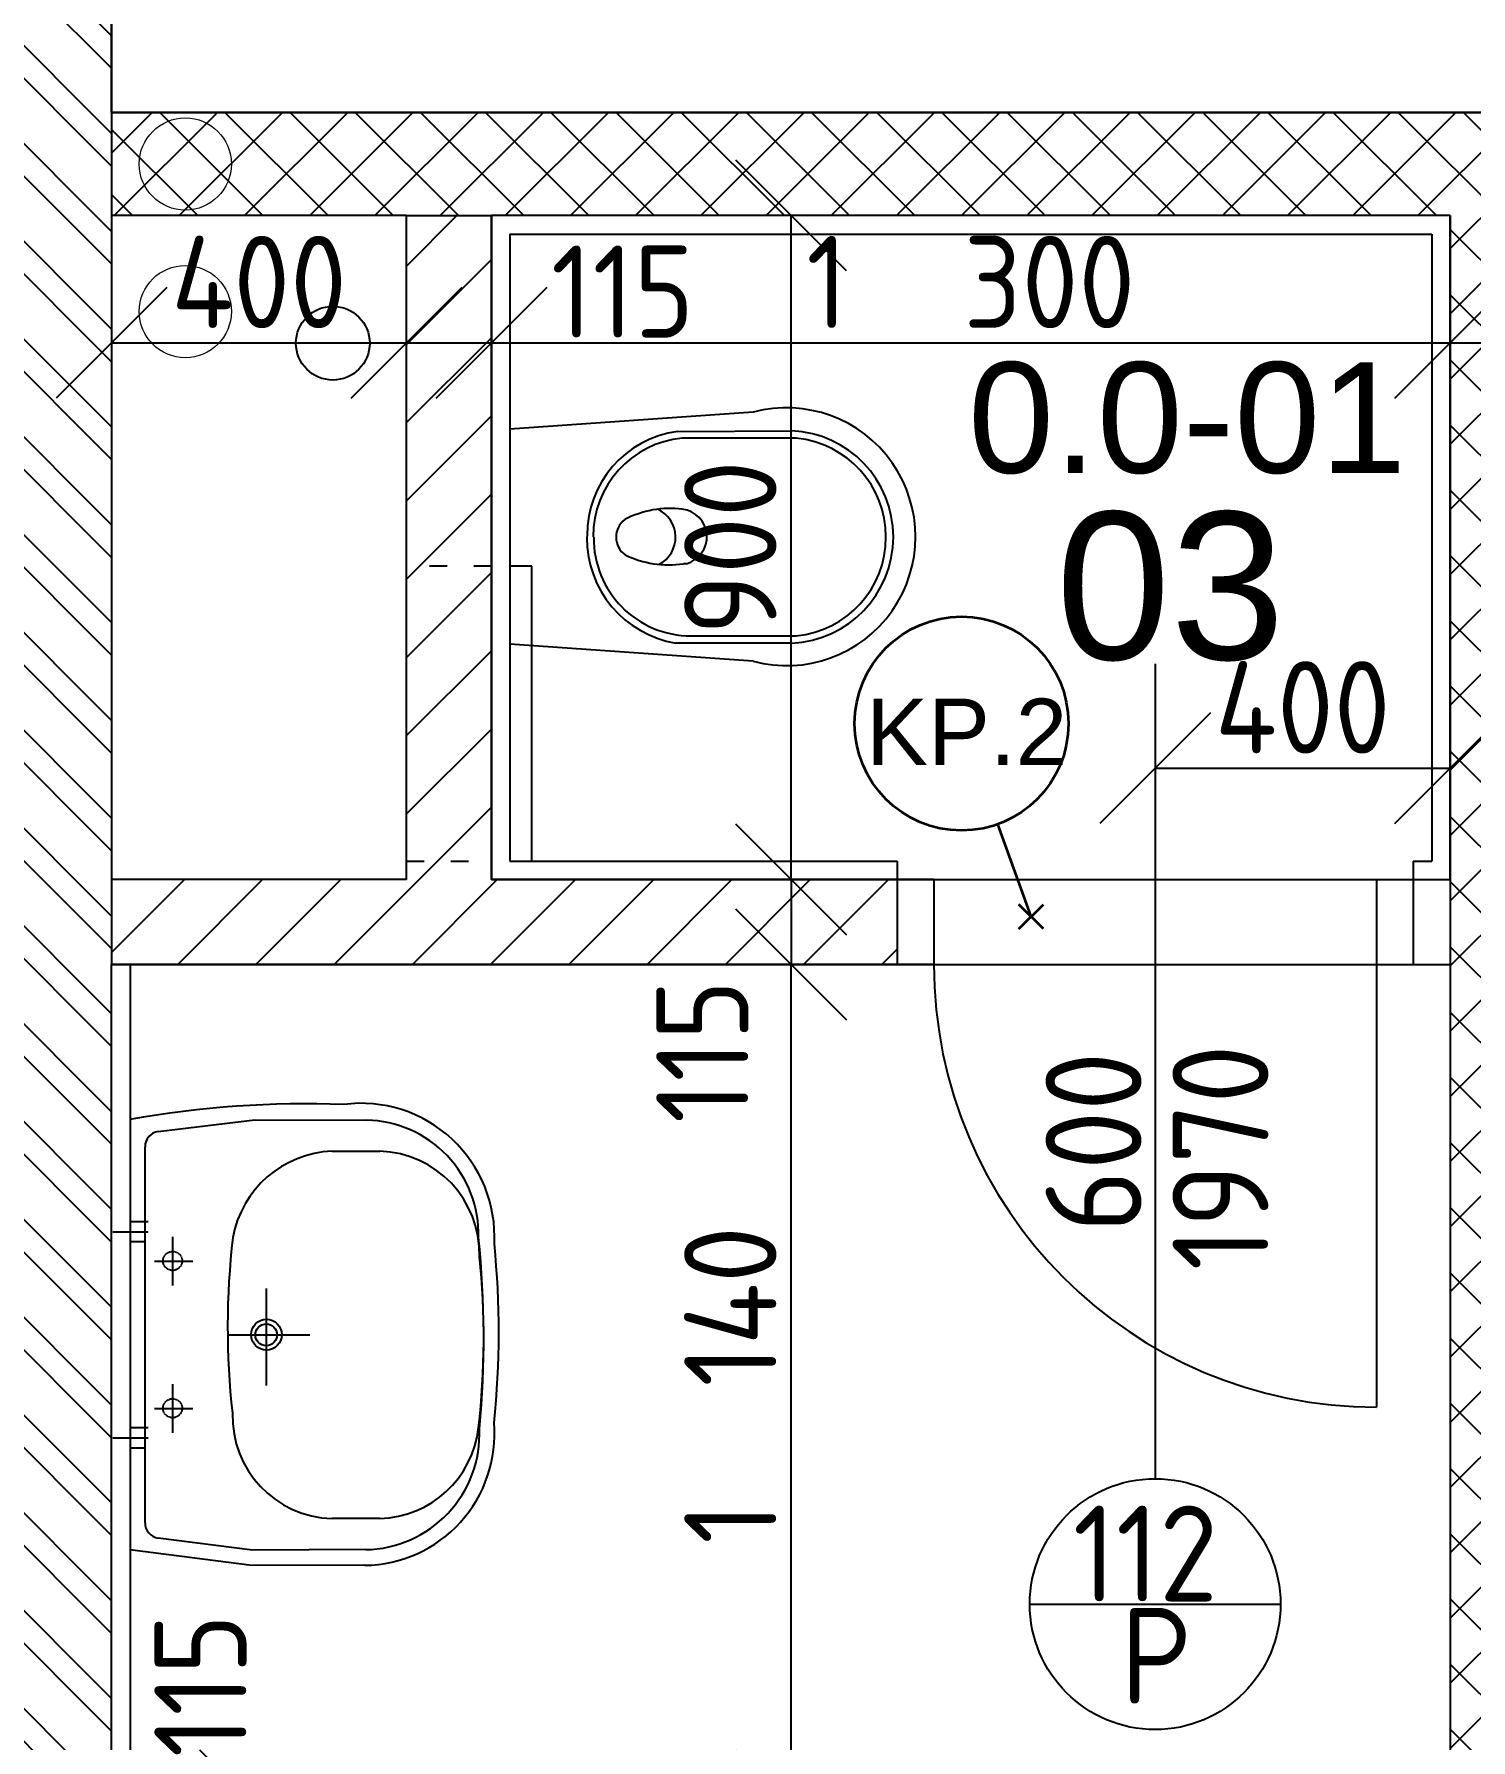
# Model space of a CAD drawing. Extents: x 4511820 to 5180432, y -1526536 to -944957.
# Drawn here: x 5014236 to 5016184, y -1423584 to -1421272 of the extents above; entities that cross this region are included whole.
import ezdxf

# ---------------------------------------------------------------- set-up
doc = ezdxf.new("R2010")
doc.units = 0
doc.header["$MEASUREMENT"] = 0
doc.linetypes.add('ACAD_ISO03W100', pattern=[30, 12, -18])
doc.linetypes.add('DASHED', pattern=[0.75, 0.5, -0.25])
doc.layers.get('0').update_dxf_attribs({"linetype": 'CONTINUOUS'})
doc.layers.get('Defpoints').update_dxf_attribs({"color": 61, "linetype": 'CONTINUOUS'})
for name, color, linetype in [('DVERE', 45, 'CONTINUOUS'), ('KÓTY', 4, 'CONTINUOUS'), ('MÚRY', 1, 'CONTINUOUS'), ('Plochy', 41, 'CONTINUOUS'), ('POPIS', 7, 'CONTINUOUS'), ('TENKÁ', 7, 'CONTINUOUS'), ('tzb', 153, 'CONTINUOUS'), ('ZARIADOVACIE', 144, 'CONTINUOUS'), ('zz-vetr', 52, 'CONTINUOUS'), ('ŠRAFY', 82, 'CONTINUOUS')]:
    doc.layers.add(name, color=color, linetype=linetype)
doc.layers.add('preklady', color=74, linetype='CONTINUOUS', lineweight=35)
doc.layers.add('zz-kanal-splaskova', color=37, linetype='CONTINUOUS', lineweight=18)
doc.styles.add('ARIAL', font='arial.ttf')
doc.styles.add('STYLE1', font='isocp.shx')
doc.dimstyles.new('STANDARD-50', dxfattribs={"dimtxt": 125, "dimasz": 150, "dimexe": 10, "dimexo": 200, "dimgap": 20, "dimtad": 1, "dimdsep": 46, "dimlunit": 6, "dimtxsty": 'STYLE1', "dimblk1": 'OBLIQUE', "dimblk2": 'OBLIQUE', "dimsah": 1, "dimcen": 2.5, "dimse1": 1, "dimse2": 1, "dimadec": 0, "dimazin": 0, "dimtfac": 1, "dimtmove": 1, "dimatfit": 3, "dimldrblk": 'OBLIQUE', "dimfxl": 1, "dimtolj": 1, "dimtzin": 0, "dimarcsym": 0})

# ---------------------------------------------------------------- blocks, each defined once
blk = doc.blocks.new('_OBLIQUE')
at = {"color": 0, "linetype": 'ByBlock'}
blk.add_line((-0.5, -0.5), (0.5, 0.5), dxfattribs=at)
blk = doc.blocks.new('*D21829')
at = {"layer": 'Defpoints', "color": 0}
for p in [(5014341, -1421518), (5014741, -1421518), (5014741, -1421690.5)]:
    blk.add_point(p, dxfattribs=at)
at = {"layer": 'KÓTY', "color": 0, "lineweight": -2}
blk.add_line((5014341, -1421690.5), (5014741, -1421690.5), dxfattribs=at)
at = {"layer": 'KÓTY', "color": 0, "linetype": 'ByBlock', "lineweight": -2, "xscale": 150, "yscale": 150, "zscale": 150, "rotation": 180}
blk.add_blockref('_OBLIQUE', (5014341, -1421690.5), dxfattribs=at)
at = {"layer": 'KÓTY', "color": 0, "linetype": 'ByBlock', "lineweight": -2, "xscale": 150, "yscale": 150, "zscale": 150}
blk.add_blockref('_OBLIQUE', (5014741, -1421690.5), dxfattribs=at)
at = {"layer": 'KÓTY', "color": 0, "insert": (5014541, -1421608), "char_height": 125, "attachment_point": 5, "style": 'STYLE1'}
blk.add_mtext('\\A1;400', dxfattribs=at)
blk = doc.blocks.new('*D21830')
at = {"layer": 'Defpoints', "color": 0}
for p in [(5014741, -1421518), (5014856, -1421518), (5014856, -1421690.5)]:
    blk.add_point(p, dxfattribs=at)
at = {"layer": 'KÓTY', "color": 0, "lineweight": -2}
blk.add_line((5014741, -1421690.5), (5014856, -1421690.5), dxfattribs=at)
at = {"layer": 'KÓTY', "color": 0, "linetype": 'ByBlock', "lineweight": -2, "xscale": 150, "yscale": 150, "zscale": 150, "rotation": 180}
blk.add_blockref('_OBLIQUE', (5014741, -1421690.5), dxfattribs=at)
at = {"layer": 'KÓTY', "color": 0, "linetype": 'ByBlock', "lineweight": -2, "xscale": 150, "yscale": 150, "zscale": 150}
blk.add_blockref('_OBLIQUE', (5014856, -1421690.5), dxfattribs=at)
at = {"layer": 'KÓTY', "color": 0, "insert": (5015034, -1421621), "char_height": 125, "attachment_point": 5, "style": 'STYLE1'}
blk.add_mtext('\\A1;115', dxfattribs=at)
blk = doc.blocks.new('*D21831')
at = {"layer": 'Defpoints', "color": 0}
for p in [(5014856, -1421518), (5016156, -1421518), (5016156, -1421690.5)]:
    blk.add_point(p, dxfattribs=at)
at = {"layer": 'KÓTY', "color": 0, "lineweight": -2}
blk.add_line((5014856, -1421690.5), (5016156, -1421690.5), dxfattribs=at)
at = {"layer": 'KÓTY', "color": 0, "linetype": 'ByBlock', "lineweight": -2, "xscale": 150, "yscale": 150, "zscale": 150, "rotation": 180}
blk.add_blockref('_OBLIQUE', (5014856, -1421690.5), dxfattribs=at)
at = {"layer": 'KÓTY', "color": 0, "linetype": 'ByBlock', "lineweight": -2, "xscale": 150, "yscale": 150, "zscale": 150}
blk.add_blockref('_OBLIQUE', (5016156, -1421690.5), dxfattribs=at)
at = {"layer": 'KÓTY', "color": 0, "insert": (5015506, -1421608), "char_height": 125, "attachment_point": 5, "style": 'STYLE1'}
blk.add_mtext('\\A1;1ﾠ300', dxfattribs=at)
blk = doc.blocks.new('*D21832')
at = {"layer": 'Defpoints', "color": 0}
for p in [(5015037, -1421518), (5015262.5, -1421518), (5015037, -1422418)]:
    blk.add_point(p, dxfattribs=at)
at = {"layer": 'KÓTY', "color": 0, "lineweight": -2}
blk.add_line((5015262.5, -1422418), (5015262.5, -1421518), dxfattribs=at)
at = {"layer": 'KÓTY', "color": 0, "linetype": 'ByBlock', "lineweight": -2, "xscale": 150, "yscale": 150, "zscale": 150}
for p, rotation in [((5015262.5, -1421518), 90), ((5015262.5, -1422418), 270)]:
    blk.add_blockref('_OBLIQUE', p, dxfattribs=dict(at, rotation=rotation))
at = {"layer": 'KÓTY', "color": 0, "insert": (5015180, -1421968), "char_height": 125, "attachment_point": 5, "rotation": 90, "style": 'STYLE1'}
blk.add_mtext('\\A1;900', dxfattribs=at)
blk = doc.blocks.new('*D21833')
at = {"layer": 'Defpoints', "color": 0}
for p in [(5015262.5, -1422418), (5015262.5, -1422533), (5015262.5, -1422533)]:
    blk.add_point(p, dxfattribs=at)
at = {"layer": 'KÓTY', "color": 0, "lineweight": -2}
blk.add_line((5015262.5, -1422418), (5015262.5, -1422533), dxfattribs=at)
at = {"layer": 'KÓTY', "color": 0, "linetype": 'ByBlock', "lineweight": -2, "xscale": 150, "yscale": 150, "zscale": 150}
for p, rotation in [((5015262.5, -1422418), 90), ((5015262.5, -1422533), 270)]:
    blk.add_blockref('_OBLIQUE', p, dxfattribs=dict(at, rotation=rotation))
at = {"layer": 'KÓTY', "color": 0, "insert": (5015142, -1422651), "char_height": 125, "attachment_point": 5, "rotation": 90, "style": 'STYLE1'}
blk.add_mtext('\\A1;115', dxfattribs=at)
blk = doc.blocks.new('*D21835')
at = {"layer": 'Defpoints', "color": 0}
for p in [(5016156, -1421518), (5016296, -1421518), (5016296, -1421690.5)]:
    blk.add_point(p, dxfattribs=at)
at = {"layer": 'KÓTY', "color": 0, "lineweight": -2}
blk.add_line((5016156, -1421690.5), (5016296, -1421690.5), dxfattribs=at)
at = {"layer": 'KÓTY', "color": 0, "linetype": 'ByBlock', "lineweight": -2, "xscale": 150, "yscale": 150, "zscale": 150, "rotation": 180}
blk.add_blockref('_OBLIQUE', (5016156, -1421690.5), dxfattribs=at)
at = {"layer": 'KÓTY', "color": 0, "linetype": 'ByBlock', "lineweight": -2, "xscale": 150, "yscale": 150, "zscale": 150}
blk.add_blockref('_OBLIQUE', (5016296, -1421690.5), dxfattribs=at)
at = {"layer": 'KÓTY', "color": 0, "insert": (5016474.5, -1421598.5), "char_height": 125, "attachment_point": 5, "style": 'STYLE1'}
blk.add_mtext('\\A1;140', dxfattribs=at)
blk = doc.blocks.new('*D21837')
at = {"layer": 'Defpoints', "color": 0}
for p in [(5015756, -1422125.4), (5016156, -1422125.4), (5016156, -1422267)]:
    blk.add_point(p, dxfattribs=at)
at = {"layer": 'KÓTY', "color": 0, "lineweight": -2}
blk.add_line((5015756, -1422267), (5016156, -1422267), dxfattribs=at)
at = {"layer": 'KÓTY', "color": 0, "linetype": 'ByBlock', "lineweight": -2, "xscale": 150, "yscale": 150, "zscale": 150, "rotation": 180}
blk.add_blockref('_OBLIQUE', (5015756, -1422267), dxfattribs=at)
at = {"layer": 'KÓTY', "color": 0, "linetype": 'ByBlock', "lineweight": -2, "xscale": 150, "yscale": 150, "zscale": 150}
blk.add_blockref('_OBLIQUE', (5016156, -1422267), dxfattribs=at)
at = {"layer": 'KÓTY', "color": 0, "insert": (5015956, -1422184.5), "char_height": 125, "attachment_point": 5, "style": 'STYLE1'}
blk.add_mtext('\\A1;400', dxfattribs=at)
blk = doc.blocks.new('*D21842')
at = {"layer": 'Defpoints', "color": 0}
for p in [(5014741, -1422533), (5015262.5, -1422533), (5014741, -1423673)]:
    blk.add_point(p, dxfattribs=at)
at = {"layer": 'KÓTY', "color": 0, "lineweight": -2}
blk.add_line((5015262.5, -1423673), (5015262.5, -1422533), dxfattribs=at)
at = {"layer": 'KÓTY', "color": 0, "linetype": 'ByBlock', "lineweight": -2, "xscale": 150, "yscale": 150, "zscale": 150}
for p, rotation in [((5015262.5, -1422533), 90), ((5015262.5, -1423673), 270)]:
    blk.add_blockref('_OBLIQUE', p, dxfattribs=dict(at, rotation=rotation))
at = {"layer": 'KÓTY', "color": 0, "insert": (5015180, -1423103), "char_height": 125, "attachment_point": 5, "rotation": 90, "style": 'STYLE1'}
blk.add_mtext('\\A1;1ﾠ140', dxfattribs=at)
blk = doc.blocks.new('*D42751')
at = {"layer": 'Defpoints', "color": 0}
for p in [(5014535.5, -1423673), (5014535.5, -1423673), (5014535.5, -1423788)]:
    blk.add_point(p, dxfattribs=at)
at = {"layer": 'KÓTY', "color": 0, "lineweight": -2}
blk.add_line((5014535.5, -1423788), (5014535.5, -1423673), dxfattribs=at)
at = {"layer": 'KÓTY', "color": 0, "linetype": 'ByBlock', "lineweight": -2, "xscale": 150, "yscale": 150, "zscale": 150}
for p, rotation in [((5014535.5, -1423673), 90), ((5014535.5, -1423788), 270)]:
    blk.add_blockref('_OBLIQUE', p, dxfattribs=dict(at, rotation=rotation))
at = {"layer": 'KÓTY', "color": 0, "insert": (5014461.5, -1423510.5), "char_height": 125, "attachment_point": 5, "rotation": 90, "style": 'STYLE1'}
blk.add_mtext('\\A1;115', dxfattribs=at)

msp = doc.modelspace()

# ---------------------------------------------------------------- hatches: boundary and pattern name
at = {"layer": 'ŠRAFY'}
h = msp.add_hatch(dxfattribs=at)
h.set_pattern_fill('ANSI32', color=256, scale=250, angle=90)
h.set_pattern_definition([(135, (-10132.71, -87677), (-66.2912607, -66.2912607), []), (135, (-10132.71, -87632.81), (-66.2912607, -66.2912607), [])])
h.paths.add_polyline_path([(5014341, -1424713.048), (5014341, -1426508.048), (5014041, -1426508.048), (5014041, -1425423.048), (5014041, -1425308.048), (5014041, -1424523.048), (5014041, -1424498.048), (5014041, -1424383.048), (5014041, -1421378.048), (5014041, -1418508.048), (5014341, -1418508.048), (5014341, -1421378.048), (5014341, -1421518.048), (5014341, -1422418.048), (5014341, -1422533.048), (5014341, -1422895.446), (5014341, -1423174.843), (5014341, -1423673.048), (5014341, -1423788.048), (5014341, -1424458.048), (5014341, -1424573.048), (5014341, -1424598.048)])
h = msp.add_hatch(dxfattribs=at)
h.set_pattern_fill('ANSI37', color=256, scale=500)
h.set_pattern_definition([(45, (584112, 0), (-44.1941738, 44.1941738), []), (135, (584112, 0), (-44.1941738, -44.1941738), [])])
h.paths.add_polyline_path([(5015936, -1424018.048), (5016296, -1424018.048), (5016296, -1421518.048), (5020681, -1421518.048), (5020681, -1421378.048), (5014341, -1421378.048), (5014341, -1421518.048), (5014741, -1421518.048), (5014856, -1421518.048), (5016156, -1421518.048), (5016156, -1422418.048), (5016156, -1422533.048), (5016156, -1423878.048), (5015796, -1423878.048), (5015796, -1424568.048), (5015936, -1424568.048)])
at = {"layer": 'ŠRAFY', "ltscale": 0.25}
h = msp.add_hatch(dxfattribs=at)
h.set_pattern_fill('ANSI31', color=256, scale=600, angle=360, style=0)
h.set_pattern_definition([(45, (6643972.85, 6607032.53), (-53.0330086, 53.0330086), [])])
h.paths.add_polyline_path([(5014856, -1422418.048), (5014856, -1421518.048), (5014741, -1421518.048), (5014741, -1422418.048), (5014341, -1422418.048), (5014341, -1422533.048), (5015406, -1422533.048), (5015406, -1422418.048)])

# ---------------------------------------------------------------- linework, layer by layer
at = {"layer": 'DVERE', "ltscale": 0.25}
for p, q in [((5015756, -1422125.392), (5015756, -1423230.048)), ((5015456, -1422418.048), (5016056, -1422418.048)), ((5015456, -1422533.048), (5016056, -1422533.048)), ((5016056, -1422533.048), (5016056, -1423133.048)), ((5015586, -1423400.048), (5015926, -1423400.048))]:
    msp.add_line(p, q, dxfattribs=at)
msp.add_circle((5015756, -1423400.048), 170, dxfattribs=at)
msp.add_arc((5016056, -1422533.048), 600, 180, 270, dxfattribs=at)
at = {"layer": 'MÚRY'}
for p, q in [((5014341, -1421378.048), (5014341, -1418508.048)), ((5020681, -1421378.048), (5014341, -1421378.048)), ((5014341, -1421518.048), (5014341, -1422418.048)), ((5014741, -1422418.048), (5014741, -1421518.048)), ((5014856, -1422418.048), (5014856, -1421518.048)), ((5016156, -1421518.048), (5016156, -1422418.048)), ((5016056, -1422418.048), (5016156, -1422418.048)), ((5014341, -1423673.048), (5014341, -1422533.048)), ((5016056, -1422533.048), (5016156, -1422533.048)), ((5016156, -1422533.048), (5016156, -1423878.048))]:
    msp.add_line(p, q, dxfattribs=at)
at = {"layer": 'MÚRY', "ltscale": 0.25}
for p, q in [((5014741, -1421518.048), (5014341, -1421518.048)), ((5016156, -1421518.048), (5014856, -1421518.048)), ((5014741, -1422418.048), (5014341, -1422418.048)), ((5015456, -1422418.048), (5014856, -1422418.048)), ((5015456, -1422418.048), (5015456, -1422533.048)), ((5016056, -1422418.048), (5016056, -1422533.048)), ((5015456, -1422533.048), (5014341, -1422533.048))]:
    msp.add_line(p, q, dxfattribs=at)
at = {"layer": 'Plochy'}
for points in [[(5020681, -1418508.048), (5014341, -1418508.048), (5014341, -1421378.048), (5020681, -1421378.048)], [(5016156, -1421518.048), (5014856, -1421518.048), (5014856, -1422418.048), (5016156, -1422418.048)], [(5014341, -1425658.048), (5014341, -1424713.048), (5014741, -1424713.048), (5014741, -1423673.048), (5014341, -1423673.048), (5014341, -1422533.048), (5016156, -1422533.048), (5016156, -1423878.048), (5015796, -1423878.048), (5015796, -1425658.048)]]:
    msp.add_lwpolyline(points, close=True, dxfattribs=at)
at = {"layer": 'preklady'}
for p, q in [((5015587.882, -1422468.191), (5015542.694, -1422342.9)), ((5015571.265, -1422484.808), (5015604.499, -1422451.574)), ((5015604.5, -1422484.809), (5015571.266, -1422451.575))]:
    msp.add_line(p, q, dxfattribs=at)
at = {"layer": 'preklady', "ltscale": 0.25}
msp.add_circle((5015493.5, -1422206.5), 145, dxfattribs=at)
at = {"layer": 'TENKÁ'}
for p, q in [((5014341, -1421378.048), (5014341, -1421518.048)), ((5014741, -1421518.048), (5014856, -1421518.048)), ((5014341, -1422418.048), (5014341, -1422533.048)), ((5016156, -1422418.048), (5016156, -1422533.048))]:
    msp.add_line(p, q, dxfattribs=at)
at = {"layer": 'TENKÁ', "ltscale": 0.25}
for p, q in [((5014881, -1421543.048), (5014881, -1422393.048)), ((5014881, -1421543.048), (5016131, -1421543.048)), ((5016131, -1421543.048), (5016131, -1422393.048)), ((5014881, -1422393.048), (5015406, -1422393.048)), ((5015406, -1422393.048), (5015406, -1422533.048)), ((5016106, -1422393.048), (5016106, -1422533.048)), ((5016106, -1422393.048), (5016131, -1422393.048)), ((5014366.233, -1422533.048), (5014366.233, -1423673.048))]:
    msp.add_line(p, q, dxfattribs=at)
at = {"layer": 'tzb', "linetype": 'ACAD_ISO03W100', "ltscale": 2}
for p, q in [((5014856, -1421993.048), (5014741, -1421993.048)), ((5014741, -1422393.048), (5014856, -1422393.048))]:
    msp.add_line(p, q, dxfattribs=at)
at = {"layer": 'tzb'}
for p, q in [((5014911, -1421993.048), (5014881, -1421993.048)), ((5014911, -1422393.048), (5014911, -1421993.048)), ((5014881, -1422393.048), (5014911, -1422393.048))]:
    msp.add_line(p, q, dxfattribs=at)
at = {"layer": 'ZARIADOVACIE'}
for p, q in [((5015210.998, -1421784.487), (5014881, -1421807.563)), ((5015108.134, -1421810.756), (5015263.29, -1421809.63)), ((5015269.464, -1421819.654), (5015114.803, -1421819.654)), ((5015210.999, -1422122.114), (5014881, -1422099.038)), ((5015263.29, -1422097.518), (5015105.881, -1422097.518)), ((5015126.642, -1422087.664), (5015269.464, -1422087.664))]:
    msp.add_line(p, q, dxfattribs=at)
at = {"layer": 'ZARIADOVACIE', "linetype": 'Continuous'}
for p, q in [((5014985.88, -1421951.602), (5014985.316, -1421954.419)), ((5014993.968, -1421953.3), (5014994.79, -1421954.197)), ((5015119.998, -1421989.865), (5015116.288, -1421990.027)), ((5014404.386, -1422759.384), (5014535.091, -1422743.475)), ((5014535.091, -1422743.475), (5014686.872, -1422744.053)), ((5014386.399, -1423289.777), (5014386.4, -1422780.078)), ((5014640.036, -1422786.181), (5014704.674, -1422786.181)), ((5014704.674, -1423284.046), (5014640.036, -1423284.046)), ((5014531.043, -1423347.588), (5014366, -1423326.589)), ((5014532.295, -1423326.746), (5014404.278, -1423310.458)), ((5014685.562, -1423326.169), (5014532.295, -1423326.746)), ((5014684.506, -1423347.429), (5014531.043, -1423347.588))]:
    msp.add_line(p, q, dxfattribs=at)
at = {"layer": 'ZARIADOVACIE', "linetype": 'DASHED'}
for p, q in [((5014366.233, -1422881.207), (5014390.88, -1422881.207)), ((5014342.954, -1422895.446), (5014390.88, -1422895.446)), ((5014366.233, -1422908.593), (5014385.554, -1422908.593)), ((5014423.743, -1422902.293), (5014423.743, -1422968.02)), ((5014399.096, -1422935.156), (5014451.13, -1422935.156)), ((5014550.737, -1422972.128), (5014550.737, -1423103.581)), ((5014500.073, -1423035.116), (5014609.618, -1423035.116)), ((5014423.743, -1423101.979), (5014423.743, -1423167.706)), ((5014399.096, -1423134.843), (5014451.13, -1423134.843)), ((5014366.233, -1423160.603), (5014390.88, -1423160.603)), ((5014342.954, -1423174.843), (5014390.88, -1423174.843)), ((5014366.233, -1423187.99), (5014385.554, -1423187.99))]:
    msp.add_line(p, q, dxfattribs=at)
for centre in [(5014423.743, -1422934.843), (5014423.743, -1423134.529)]:
    msp.add_circle(centre, 12.931, dxfattribs=at)
at = {"layer": 'ZARIADOVACIE', "linetype": 'Continuous'}
for centre, radius in [((5014551.005, -1423034.843), 20.877), ((5014550.737, -1423035.116), 14.781)]:
    msp.add_circle(centre, radius, dxfattribs=at)
for centre, radius, start, end in [((5015256.232, -1421953.301), 174.768, 255.000166, 105.000097), ((5015126.58, -1421950.249), 140.707, 97.532963, 180.550993), ((5015127.265, -1421952.37), 133.3, 95.364578, 180.399907), ((5015256.916, -1421953.574), 144.085, 272.535471, 87.464529), ((5015256.356, -1421953.659), 134.645, 275.586614, 84.413386), ((5015098.917, -1422049.074), 134.275, 83.23165, 117.408649), ((5015064.597, -1421953.869), 41.261, 296.767028, 66.409044), ((5015110.312, -1421953.3), 37.825, 284.836199, 83.274318), ((5015054.708, -1421953.796), 29.701, 126.344037, 234.266205), ((5015130.144, -1421954.737), 144.828, 179.874094, 260.355814), ((5015126.663, -1421955.781), 131.883, 179.311779, 269.990871), ((5015096.908, -1421853.187), 138.205, 244.477977, 278.060779), ((5014605.495, -1424080.604), 1358.808, 87.880088, 100.151643), ((5014679.241, -1422902.222), 181.025, 356.972918, 97.453155), ((5014683.795, -1422898.898), 154.876, 358.43438, 88.861944), ((5014407.046, -1422779.859), 20.647, 97.400774, 180.607412), ((5014645.611, -1422928.534), 142.462, 92.243051, 169.737119), ((5014700.666, -1422925.262), 139.138, 358.519239, 88.349666), ((5015540.306, -1423024.338), 1041.948, 173.321004, 186.449119), ((5013535.211, -1423038.531), 1310.416, 354.575019, 5.930782), ((5013800.666, -1423039.499), 1044.966, 353.355308, 6.077928), ((5013664.01, -1423031.798), 1202.01, 354.150481, 5.730302), ((5014644.043, -1423144.966), 139.138, 178.519239, 268.349666), ((5014681.991, -1423169.064), 178.383, 270.807848, 4.746992), ((5014682.872, -1423169.161), 157.03, 270.981433, 2.460119), ((5014700.836, -1423145.519), 138.579, 271.586805, 353.829716), ((5014407.047, -1423289.996), 20.649, 179.393893, 262.293114)]:
    msp.add_arc(centre, radius, start, end, dxfattribs=at)
at = {"layer": 'zz-kanal-splaskova'}
for centre in [(5014441, -1421448.048), (5014441, -1421648.048)]:
    msp.add_circle(centre, 62.5, dxfattribs=at)
at = {"layer": 'zz-vetr'}
msp.add_circle((5014641, -1421690.857), 50, dxfattribs=at)

# ---------------------------------------------------------------- texts
at = {"layer": 'DVERE', "ltscale": 0.25, "style": 'STYLE1'}
for s, p in [('112', (5015644.47, -1423396.548)), ('P', (5015709.47, -1423535.185))]:
    msp.add_text(s, height=130, dxfattribs=at).set_placement(p)
at = {"layer": 'POPIS', "lineweight": 40, "ltscale": 0.25, "style": 'ARIAL'}
for s, height, p in [('0.0-01', 150, (5015502.269, -1421866.675)), ('03', 200, (5015621.269, -1422119.627))]:
    msp.add_text(s, height=height, dxfattribs=at).set_placement(p)
at = {"layer": 'preklady', "linetype": 'Continuous', "lineweight": 20, "style": 'ARIAL'}
msp.add_text('KP.2', height=90, dxfattribs=at).set_placement((5015364.236, -1422262.757))
at = {"layer": 'TENKÁ', "linetype": 'Continuous', "style": 'STYLE1'}
for s, p in [('1970', (5015909.524, -1422947.737)), ('600', (5015737.417, -1422895.963))]:
    msp.add_text(s, height=130, rotation=90, dxfattribs=at).set_placement(p)

# ---------------------------------------------------------------- dimensions: what is measured, and where the dimension line sits
at = {"layer": 'KÓTY'}
for base, p1, p2, picture, middle in [((5015262.5, -1421518.048), (5015037, -1422418.048), (5015037, -1421518.048), '*D21832', (5015180, -1421968.048)), ((5015262.5, -1422533.048), (5014741, -1423673.048), (5014741, -1422533.048), '*D21842', (5015179.957, -1423103.048))]:
    dim = msp.add_linear_dim(base=base, p1=p1, p2=p2, angle=90, dimstyle='STANDARD-50', override={"dimtxsty": 'STYLE1', "dimldrblk": 'OBLIQUE'}, dxfattribs=at)
    dim.commit()
    dim.dimension.update_dxf_attribs({"geometry": picture, "text_midpoint": middle})
for base, p1, p2, picture, middle in [((5014741, -1421690.5), (5014341, -1421518.048), (5014741, -1421518.048), '*D21829', (5014541, -1421608)), ((5016156, -1421690.5), (5014856, -1421518.048), (5016156, -1421518.048), '*D21831', (5015506, -1421607.957)), ((5016156, -1422267), (5015756, -1422125.392), (5016156, -1422125.392), '*D21837', (5015956, -1422184.5))]:
    dim = msp.add_linear_dim(base=base, p1=p1, p2=p2, dimstyle='STANDARD-50', override={"dimtxsty": 'STYLE1', "dimldrblk": 'OBLIQUE'}, dxfattribs=at)
    dim.commit()
    dim.dimension.update_dxf_attribs({"geometry": picture, "text_midpoint": middle})
for base, p1, p2, picture, middle in [((5014856, -1421690.5), (5014741, -1421518.048), (5014856, -1421518.048), '*D21830', (5015034, -1421703.5)), ((5016296, -1421690.5), (5016156, -1421518.048), (5016296, -1421518.048), '*D21835', (5016474.5, -1421681))]:
    dim = msp.add_linear_dim(base=base, p1=p1, p2=p2, dimstyle='STANDARD-50', override={"dimtxsty": 'STYLE1', "dimldrblk": 'OBLIQUE'}, dxfattribs=at)
    dim.commit()
    dim.dimension.update_dxf_attribs({"geometry": picture, "text_midpoint": middle, "dimtype": 160})
for base, p1, p2, picture, middle in [((5015262.5, -1422533.048), (5015262.5, -1422418.048), (5015262.5, -1422533.048), '*D21833', (5015224.5, -1422651)), ((5014535.5, -1423673.048), (5014535.5, -1423788.048), (5014535.5, -1423673.048), '*D42751', (5014544, -1423510.5))]:
    dim = msp.add_linear_dim(base=base, p1=p1, p2=p2, angle=90, dimstyle='STANDARD-50', override={"dimtxsty": 'STYLE1', "dimldrblk": 'OBLIQUE'}, dxfattribs=at)
    dim.commit()
    dim.dimension.update_dxf_attribs({"geometry": picture, "text_midpoint": middle, "dimtype": 160})

doc.saveas('drawing.dxf')
